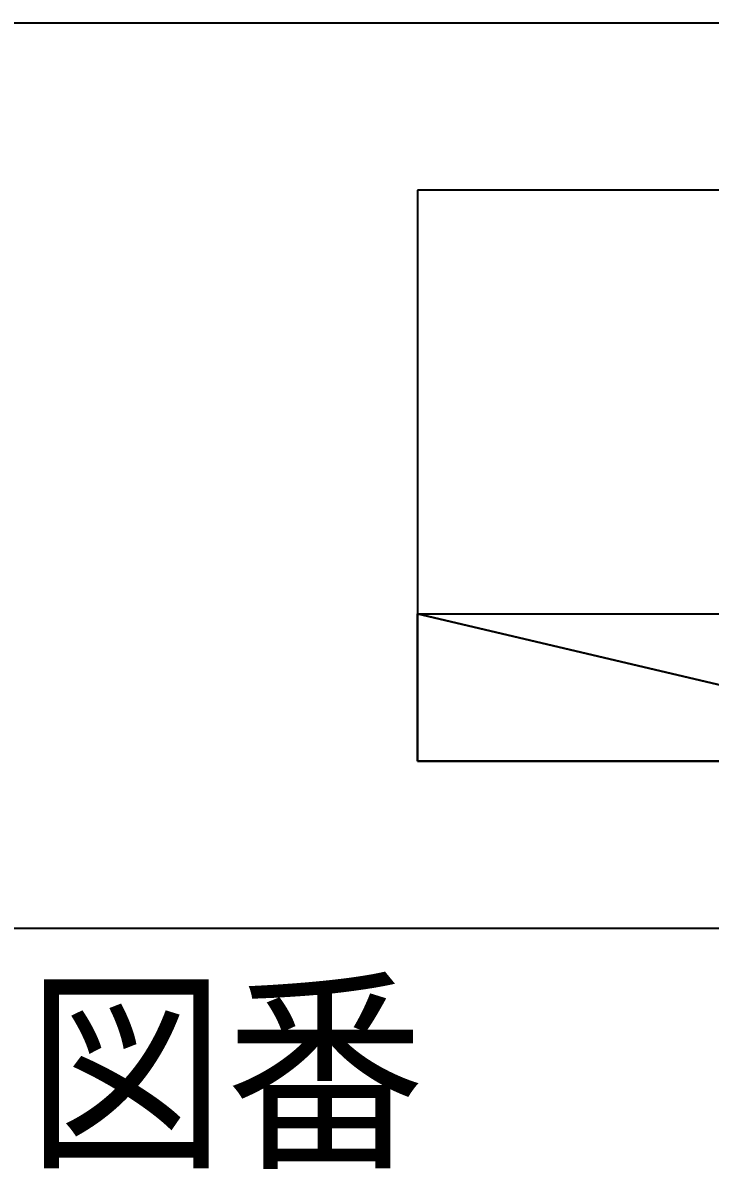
# Model space of a CAD drawing. Extents: x 0 to 4200, y 0 to 2970.
# Drawn here: x 3651.5 to 3758.8, y 245.2 to 424.2 of the extents above; entities that cross this region are included whole.
import ezdxf
from ezdxf.enums import TextEntityAlignment as Align

# ---------------------------------------------------------------- set-up
doc = ezdxf.new("R2010")
doc.units = 0
doc.layers.get('0').update_dxf_attribs({"linetype": 'CONTINUOUS'})
doc.styles.get("Standard").update_dxf_attribs({"font": 'TXT', "bigfont": 'BIGFONT'})

msp = doc.modelspace()

# ---------------------------------------------------------------- linework, layer by layer
at = {"color": 7, "linetype": 'CONTINUOUS'}
for p, q in [((141.414143, 424.242419), (4058.585861, 424.242419)), ((3713.097021, 398.127358), (3713.097021, 308.918884)), ((3810.936906, 398.127358), (3713.097021, 398.127358)), ((3713.097021, 308.918884), (3810.936906, 308.918884)), ((141.414143, 282.828278), (4058.585861, 282.828278))]:
    msp.add_line(p, q, dxfattribs=at)
for points in [[(3713.097021, 308.918884), (3713.097021, 331.943794), (3810.936906, 308.918884), (3713.097021, 308.918884)], [(3810.936906, 308.918884), (3713.097021, 331.943794), (3810.936906, 331.943794), (3810.936906, 308.918884)]]:
    msp.add_lwpolyline(points, close=True, dxfattribs=at)

# ---------------------------------------------------------------- texts
at = {"color": 7}
msp.add_text('図番', height=28.282828, dxfattribs=at).set_placement((3652.050613, 273.518394), align=Align.TOP_LEFT)

doc.saveas('drawing.dxf')
